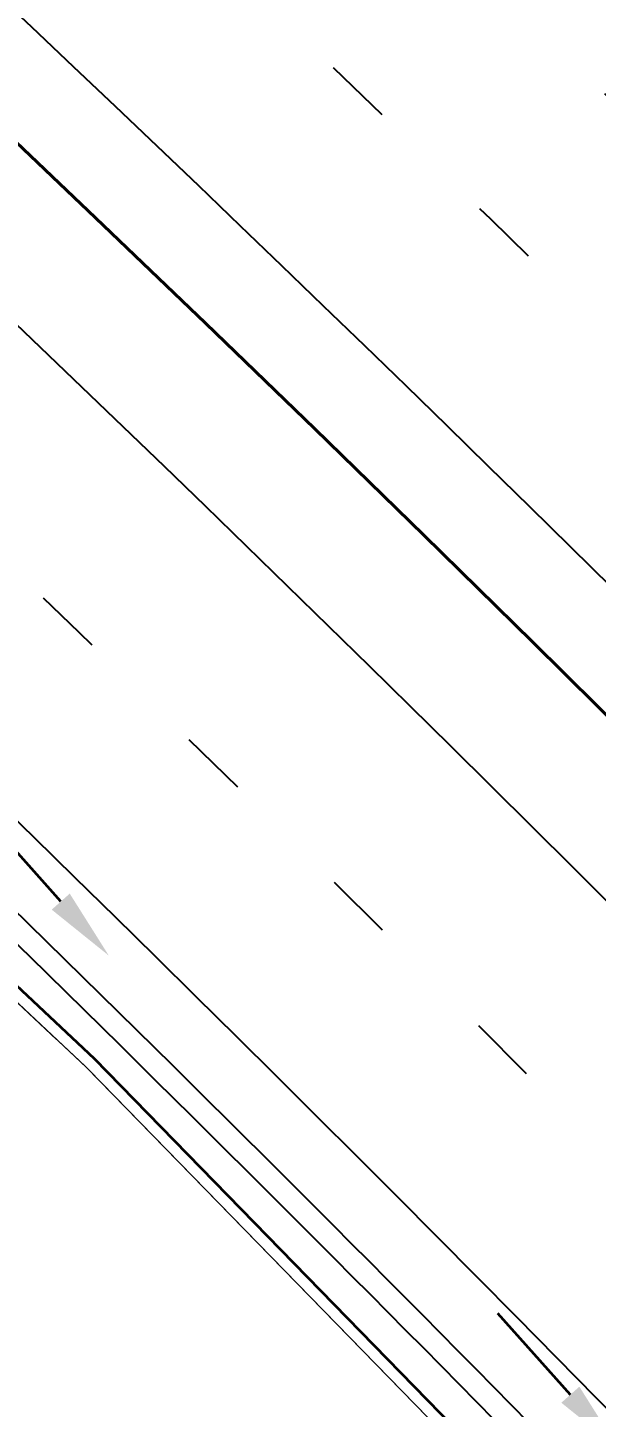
# Model space of a CAD drawing. Header units: millimetres. Extents: x 0 to 285450075, y -3000605 to 8125189010.
# Drawn here: x 6236231.88 to 6236244.46, y 5216917.48 to 5216948 of the extents above; entities that cross this region are included whole.
import ezdxf
from ezdxf import colors
from ezdxf.entities.mleader import LeaderData, LeaderLine
from ezdxf.math import Vec2, Vec3

# ---------------------------------------------------------------- set-up
doc = ezdxf.new("R2010")
doc.units = ezdxf.units.MM
doc.set_wipeout_variables(frame=1)
for name, pattern in [('15-15', [6, 1.5, -3, 1.5]), ('CENTER', [50.8, 31.75, -6.35, 6.35, -6.35]), ('осевая', [2, 1.25, -0.25, 0.25, -0.25])]:
    doc.linetypes.add(name, pattern=pattern)
for name, color, linetype, lineweight in [('1-Бетон', 106, 'Continuous', 35), ('1-Оси', 1, 'CENTER', 20), ('ИС_Выноски', 3, 'Continuous', 18), ('ИС_Мвн', 3, 'Continuous', 18), ('ИС_Ось', 3, 'осевая', 18), ('ИС_Размер', 3, 'Continuous', 18)]:
    doc.layers.add(name, color=color, linetype=linetype, lineweight=lineweight)
doc.layers.add('_Defpoints', color=8, linetype='Continuous', plot=False)
doc.layers.add('Оси_Невидимые', color=5, linetype='Continuous', plot=False)
for name, color, linetype in [('Основное направление 30.05.Верх покрытия', 7, 'Continuous'), ('Основное направление 30.05.Ось трассы', 7, 'Continuous'), ('Петля 1 ось справа.Верх покрытия', 7, 'Continuous')]:
    doc.layers.add(name, color=color, linetype=linetype)
doc.styles.add('ISOCPEUR', font='isocpeur.ttf', dxfattribs={"width": 0.8, "oblique": 15, "height": 2.5})

# ---------------------------------------------------------------- blocks, each defined once
blk = doc.blocks.new('б33 план')
at = {"layer": '1-Бетон'}
blk.add_lwpolyline([(1400, 700), (31600, 700), (31600, -700), (1400, -700)], close=True, dxfattribs=at)
for points in [[(1400, 310), (0, 310), (0, -310), (1400, -310)], [(31600, 310), (33000, 310), (33000, -310), (31600, -310)]]:
    blk.add_lwpolyline(points, dxfattribs=at)
at = {"layer": 'ИС_Ось', "color": 3, "ltscale": 20}
for points in [[(400, 310), (400, -310)], [(32600, 310), (32600, -310)], [(0, 0), (33000, 0)]]:
    blk.add_lwpolyline(points, dxfattribs=at)
blk = doc.blocks.new('*U1443')
at = {"rotation": 182.4098864728825}
blk.add_blockref('б33 план', (16485, 694), dxfattribs=at)
blk = doc.blocks.new('*U1444')
at = {"layer": '_Defpoints', "color": 0, "linetype": 'ByBlock', "lineweight": -2, "transparency": 16777216}
for p in [(0, 0), (0, -2252), (0, -4504), (0, -6756), (0, -9008), (0, -11260), (0, -13512)]:
    blk.add_blockref('*U1443', p, dxfattribs=at)
blk = doc.blocks.new('Б24 план')
at = {"layer": '1-Бетон'}
blk.add_lwpolyline([(1400, -700), (22600, -700), (22600, 700), (1400, 700)], close=True, dxfattribs=at)
for points in [[(1400, -310), (0, -310), (0, 310), (1400, 310)], [(22600, -310), (24000, -310), (24000, 310), (22600, 310)]]:
    blk.add_lwpolyline(points, dxfattribs=at)
at = {"layer": 'ИС_Ось', "color": 3, "ltscale": 20}
for points in [[(300, -310), (300, 310)], [(23700, -310), (23700, 310)], [(0, 0), (24000, 0)]]:
    blk.add_lwpolyline(points, dxfattribs=at)
blk = doc.blocks.new('*U1445')
at = {"rotation": 4.910079921255813}
blk.add_blockref('Б24 план', (-11956, -1027), dxfattribs=at)
blk = doc.blocks.new('*U1446')
at = {"layer": '_Defpoints', "color": 0, "linetype": 'ByBlock', "lineweight": -2, "transparency": 16777216}
for p in [(0, 0), (0, -2258), (0, -4516), (0, -6774), (0, -9032), (0, -11290), (0, -13548), (0, -15806), (0, -18064), (0, -20322), (0, -22580), (0, -24838), (0, -27096), (0, -29354)]:
    blk.add_blockref('*U1445', p, dxfattribs=at)
blk = doc.blocks.new('*U1401')
at = {"layer": 'ИС_Ось', "ltscale": 500}
blk.add_lwpolyline([(0, 500), (0, -1000)], dxfattribs=at)
blk = doc.blocks.new('*U1402')
at = {"color": 0, "linetype": 'ByBlock', "lineweight": -2, "transparency": 16777216}
for p in [(0, 0), (4200, 0), (8400, 0)]:
    blk.add_blockref('*U1401', p, dxfattribs=at)
blk = doc.blocks.new('*U1407')
at = {"layer": '1-Бетон'}
blk.add_circle((0, 0), 750, dxfattribs=at)
blk = doc.blocks.new('*U1408')
at = {"layer": '1-Бетон', "color": 0, "linetype": 'ByBlock', "lineweight": -2, "transparency": 16777216}
for p in [(0, 0), (4200, 0), (8400, 0)]:
    blk.add_blockref('*U1407', p, dxfattribs=at)
blk = doc.blocks.new('*U1405')
at = {"layer": 'ИС_Ось', "ltscale": 500}
blk.add_line((0, -725), (0, 725), dxfattribs=at)
blk = doc.blocks.new('*U1406')
at = {"layer": '1-Бетон', "color": 0, "linetype": 'ByBlock', "lineweight": -2, "transparency": 16777216}
for p in [(0, 0), (2250, 0), (4500, 0), (6750, 0), (9000, 0), (11250, 0), (13500, 0)]:
    blk.add_blockref('*U1405', p, dxfattribs=at)
blk = doc.blocks.new('iyugtyuf')
at = {"layer": 'ИС_Мвн', "color": 146, "linetype": 'ByBlock', "lineweight": -2, "true_color": 0x105689}
blk.add_lwpolyline([(-1600, 0), (-4008, 0)], dxfattribs=at)
at = {"layer": 'ИС_Мвн', "color": 146, "true_color": 0x105689}
blk.add_solid([(-1600, 267), (0, 0), (-1600, -267)], dxfattribs=at)
blk = doc.blocks.new('мост план кальмиус')
at = {"color": 8}
blk.add_wipeout([(-84927, 18748), (-83562, 45128), (-71216, 44489), (-66238, 42098), (-62410, 39358), (-58831, 35769), (-56452, 32504), (-54289, 28370), (-53279, 25638), (-52589, 23031), (-52149, 20452), (-51945, 17984), (-51953, 15404), (-51847, 1713), (16523, 174), (16499, 13750), (48681, 15115), (51950, 15396), (51993, 16603), (52429, 19670), (52763, 20976), (53228, 22376), (53763, 23670), (54928, 25867), (55955, 27386), (57261, 28968), (58369, 30088), (59857, 31352), (61766, 32654), (64399, 33987), (66743, 34802), (68607, 35230), (73006, 35615), (75369, 35737), (80966, 36027), (84021, 36185), (84924, 18748), (81975, 18490), (81924, 17723), (81924, -13317), (85003, -13811), (86426, -28044), (82156, -29131), (72090, -31693), (70682, -31945), (68645, -32063), (67160, -31993), (65457, -31748), (63155, -31122), (61641, -30507), (59831, -29528), (59206, -29119), (57612, -27877), (55950, -26189), (54592, -24362), (53635, -22662), (53329, -22000), (52862, -20805), (52220, -18396), (52133, -16966), (51955, -16166), (50601, -16282), (16894, -17701), (16523, 174), (-51847, 1713), (-51957, -16166), (-51975, -17754), (-52064, -18998), (-52207, -20149), (-52411, -21316), (-52628, -22291), (-52913, -23344), (-53313, -24568), (-53979, -26232), (-54781, -27859), (-55627, -29295), (-56959, -31171), (-57508, -31843), (-57930, -32327), (-58939, -33384), (-60064, -34421), (-61062, -35236), (-61822, -35797), (-62602, -36327), (-63223, -36717), (-63657, -36974), (-64059, -37201), (-65393, -37881), (-66993, -38563), (-68626, -39119), (-70984, -39743), (-72767, -39965), (-74388, -40088), (-88874, -37694), (-84927, -13818), (-82187, -14057), (-81927, -13317), (-81927, 17723), (-81861, 18480)], dxfattribs=at).dxf.layer = '1-Бетон'
at = {"layer": '1-Бетон'}
for points in [[(10610, 13749), (16230, 13749), (48681, 15115), (73545, 17251)], [(51051, -36), (55770, 369)]]:
    blk.add_lwpolyline(points, dxfattribs=at)
at = {"layer": '1-Бетон', "color": 4}
for points in [[(49570, 15191), (73545, 17251), (73545, -14311), (50601, -16282), (49570, -16326), (49570, 15191)], [(10610, 12749), (16251, 12749), (48745, 14117), (73545, 16247)], [(10610, 12249), (16261, 12249), (48777, 13618), (73545, 15745)], [(16549, 13763), (49520, 15138), (49520, -16328), (16894, -17701), (16549, -17700), (16549, 13763)], [(49856, 11800), (73832, 13860)], [(49678, 11791), (16562, 10398)], [(73499, 3384), (49571, 1537)], [(16549, 171), (49521, 1534)]]:
    blk.add_lwpolyline(points, dxfattribs=at)
at = {"layer": '1-Бетон', "color": 3}
for points in [[(48544, 14787), (48544, -213), (50544, -213), (50544, 14787)], [(48544, -15963), (48544, -963), (50544, -962), (50544, -15962)]]:
    blk.add_lwpolyline(points, close=True, dxfattribs=at)
at = {"layer": '1-Бетон', "color": 5}
for points in [[(50269, 13588), (48819, 13588), (48819, 14488), (50269, 14488), (50269, 13588)], [(49274, 14239), (49291, 13840), (48991, 13827), (48975, 14227), (49274, 14239)], [(50027, 14327), (50062, 13929), (49763, 13903), (49728, 14302), (50027, 14327)], [(50269, 11330), (48819, 11330), (48819, 12230), (50269, 12230), (50269, 11330)], [(49274, 11981), (49291, 11582), (48991, 11569), (48975, 11969), (49274, 11981)], [(50027, 12069), (50062, 11671), (49763, 11645), (49728, 12044), (50027, 12069)], [(50269, 9072), (48819, 9072), (48819, 9972), (50269, 9972), (50269, 9072)], [(50027, 9811), (50062, 9413), (49763, 9387), (49728, 9786), (50027, 9811)], [(49274, 9723), (49291, 9324), (48991, 9311), (48975, 9711), (49274, 9723)], [(50269, 6814), (48819, 6814), (48819, 7714), (50269, 7714), (50269, 6814)], [(49274, 7465), (49291, 7066), (48991, 7053), (48975, 7453), (49274, 7465)], [(50027, 7553), (50062, 7155), (49763, 7129), (49728, 7528), (50027, 7553)], [(50269, 4556), (48819, 4556), (48819, 5456), (50269, 5456), (50269, 4556)], [(49274, 5207), (49291, 4808), (48991, 4795), (48975, 5195), (49274, 5207)], [(50027, 5295), (50062, 4897), (49763, 4871), (49728, 5270), (50027, 5295)], [(50269, 2298), (48819, 2298), (48819, 3198), (50269, 3198), (50269, 2298)], [(49274, 2949), (49291, 2550), (48991, 2537), (48975, 2937), (49274, 2949)], [(50027, 3037), (50062, 2639), (49763, 2613), (49728, 3012), (50027, 3037)], [(50269, 40), (48819, 40), (48819, 940), (50269, 940), (50269, 40)], [(49274, 691), (49291, 292), (48991, 279), (48975, 679), (49274, 691)], [(50027, 779), (50062, 381), (49763, 355), (49728, 754), (50027, 779)], [(50269, -1214), (48819, -1214), (48819, -2114), (50269, -2114), (50269, -1214)]]:
    blk.add_lwpolyline(points, dxfattribs=at)
at = {"layer": '1-Бетон', "elevation": -5778}
blk.add_lwpolyline([(48345, 11887), (48345, 2687, 0.995848), (50745, 2687), (50745, 11887, 0.995848)], format="xyb", close=True, dxfattribs=at)
at = {"layer": '1-Оси', "color": 1, "ltscale": 20}
blk.add_lwpolyline([(73545, 1470), (49673, -581), (16549, -1976), (10610, -1976)], dxfattribs=at)
at = {"layer": '_Defpoints'}
blk.add_lwpolyline([(48104, 14690), (17931, 13420)], dxfattribs=at)
at = {"layer": '_Defpoints', "color": 2}
for points in [[(49418, 14395), (49447, 13696), (48848, 13671), (48818, 14370)], [(50164, 14490), (50224, 13792), (49626, 13741), (49566, 14438)]]:
    blk.add_lwpolyline(points, close=True, dxfattribs=at)
at = {"xscale": -1.000000000000011, "rotation": 90}
blk.add_blockref('*U1402', (49295, 11487), dxfattribs=at)
at = {"layer": '1-Бетон', "xscale": -1.000000000000011, "rotation": 90}
for name, p in [('*U1406', (49545, 14038)), ('*U1408', (49545, 11487))]:
    blk.add_blockref(name, p, dxfattribs=at)
at = {"layer": '_Defpoints'}
for name, p in [('*U1446', (61552, 15117)), ('*U1444', (33047, 13356))]:
    blk.add_blockref(name, p, dxfattribs=at)
blk.add_wipeout([(11938, 13749), (13722, 13749), (15433, 13750), (16249, 13750), (48681, 15115), (73545, 17251), (73545, -14311), (50601, -16282), (16894, -17701), (13985, -17701), (12431, -17701), (10511, -17701), (10610, 13750)]).dxf.layer = '1-Бетон'
at = {"layer": '1-Бетон'}
blk.add_lwpolyline([(10610, 13499), (16235, 13499), (48697, 14865), (73545, 17000)], dxfattribs=at)
at = {"layer": '1-Оси'}
blk.add_arc((0, 800000), 800000, 264.122089, 275.877664, dxfattribs=at)
at = {"layer": 'Оси_Невидимые'}
for radius, start, end in [(787250, 270.772262, 275.973201), (787750, 270.771734, 275.969385), (816200, 270.744845, 275.760605), (816700, 270.744393, 275.757091)]:
    blk.add_arc((0, 800000), radius, start, end, dxfattribs=at)
at = {"rotation": 179.8184445429172}
for p in [(50185, 13109), (34538, 11994)]:
    blk.add_blockref('iyugtyuf', p, dxfattribs=at)
blk = doc.blocks.new('_DotBlank')
at = {"color": 0, "linetype": 'ByBlock', "lineweight": -2}
blk.add_line((-0.5, 0), (-1, 0), dxfattribs=at)
blk.add_circle((0, 0), 0.5, dxfattribs=at)

msp = doc.modelspace()

# ---------------------------------------------------------------- linework, layer by layer
at = {"layer": 'ИС_Размер', "linetype": 'Continuous'}
msp.add_circle((6226064.7742, 5217311.3687), 148840.0322, dxfattribs=at)
at = {"layer": 'Основное направление 30.05.Верх покрытия', "color": 6, "flags": 128}
for points in [[(6236270.6489, 5216907.4119, 0.1019416), (6236008.1909, 5217096.1974), (6236008.1886, 5217096.1985, 0.0036618), (6235996.7444, 5217101.2664, 0.0031735), (6235985.2334, 5217106.1769, 0.0026853), (6235973.6673, 5217110.9514, 0.002197), (6235962.0568, 5217115.6121, 0.0017087), (6235950.4124, 5217120.1811, 0.0012204), (6235938.7435, 5217124.6811, 0.0007322), (6235927.0595, 5217129.1345, 0.0002439), (6235915.3694, 5217133.5641), (6235915.367, 5217133.565), (6235625.2946, 5217242.0473)], [(6236268.4085, 5216905.4162, 0.1019261), (6236006.9666, 5217093.4586), (6236006.9642, 5217093.4597, 0.0036623), (6235995.5603, 5217098.51, 0.003174), (6235984.0844, 5217103.4056, 0.0026857), (6235972.5481, 5217108.168, 0.0021975), (6235960.9622, 5217112.8189, 0.0017092), (6235949.3369, 5217117.3806, 0.0012209), (6235937.6817, 5217121.8753, 0.0007326), (6235926.0059, 5217126.3256, 0.0002444), (6235914.3186, 5217130.7542), (6235914.3161, 5217130.7551), (6235624.2422, 5217239.238)], [(6236261.202, 5216898.9963, 0.1018755), (6236003.0284, 5217084.6488), (6236003.026, 5217084.6498, 0.0036658), (6235991.7713, 5217089.6894, 0.0031775), (6235980.4268, 5217094.5838, 0.0026892), (6235969.0041, 5217099.3538, 0.0022008), (6235957.5141, 5217104.0204, 0.0017125), (6235945.9669, 5217108.6054, 0.0012242), (6235934.3723, 5217113.1305, 0.0007358), (6235922.7397, 5217117.618, 0.0002475), (6235911.0784, 5217122.0902), (6235911.0759, 5217122.0912), (6235620.998, 5217230.5756), (6235621.6071, 5217232.2043)], [(6236280.6558, 5216916.3265, 0.0215563), (6236230.9443, 5216965.8897)]]:
    msp.add_lwpolyline(points, format="xyb", dxfattribs=at)
at = {"layer": 'Основное направление 30.05.Верх покрытия', "color": 5, "flags": 128}
msp.add_lwpolyline([(6236280.0957, 5216915.8275, 0.0215526), (6236230.4381, 5216965.3363), (6236230.4381, 5216965.3365)], format="xyb", dxfattribs=at)
at = {"layer": 'Петля 1 ось справа.Верх покрытия', "color": 5, "linetype": '15-15', "flags": 128}
msp.add_lwpolyline([(6236274.3455, 5216910.705, 0.1019669), (6236010.2111, 5217100.7164), (6236010.2087, 5217100.7175, 0.0036615), (6235998.6882, 5217105.7916, 0.0031732), (6235987.11, 5217110.7032, 0.002685), (6235975.4859, 5217115.4745, 0.0021967), (6235963.8265, 5217120.1277, 0.0017084), (6235952.1422, 5217124.6854, 0.0012202), (6235940.4424, 5217129.1703, 0.0007319), (6235928.7365, 5217133.6053, 0.0002437), (6235917.0333, 5217138.0132), (6235917.0308, 5217138.0141), (6235626.9611, 5217246.4954)], format="xyb", dxfattribs=at)

# ---------------------------------------------------------------- next in the draw order: block references
at = {"layer": '1-Бетон', "xscale": 0.001, "yscale": 0.001, "zscale": 0.001, "rotation": 131.8774809029428}
msp.add_blockref('мост план кальмиус', (6236276.9349, 5216898.8604), dxfattribs=at)

# ---------------------------------------------------------------- next in the draw order: leaders
at = {"layer": 'ИС_Выноски', "color": 3}
ml = msp.add_multileader_mtext('Standard', dxfattribs=at)
ml.set_content('ПК70+50\\P24+3х33+24', color=3, style='ISOCPEUR')
ml.set_leader_properties(color=256, linetype='ByLayer', lineweight=-1)
ml.set_arrow_properties(name='DOTBLANK')
ml.build(insert=Vec2(0, 0))
ml.multileader.update_dxf_attribs({"text_left_attachment_type": 6, "text_right_attachment_type": 6, "dogleg_length": 0.36, "arrow_head_size": 1500, "scale": 25})
ctx = ml.context
ctx.base_point, ctx.scale, ctx.char_height, ctx.arrow_head_size, ctx.landing_gap_size, ctx.plane_origin, ctx.plane_x_axis, ctx.plane_y_axis = Vec3(6236691.2056, 5217349.7238), 25, 125, 1500, 2.25, Vec3(6242724.0352, 5214845.6196), Vec3(1, 0.0000115), Vec3(-0.0000115, 1)
ctx.left_attachment, ctx.right_attachment, ctx.text_align_type = 6, 6, 1
notes = []
notes.append((ctx, [(0, (1, 1, 0), (6236671.0754, 5217349.7235), (1, 0.0000115), 20.1302, [(1, [(6236451.887, 5217068.3139)], 0, [])])]))
ctx.mtext.insert, ctx.mtext.text_direction, ctx.mtext.rotation, ctx.mtext.width, ctx.mtext.alignment, ctx.mtext.flow_direction = Vec3(6237088.6703, 5217499.7283), Vec3(1, 0.0000115), 0.0000115, 857.209003, 2, 5
ctx.mtext.has_bg_fill, ctx.mtext.bg_color, ctx.mtext.bg_scale_factor, ctx.mtext.bg_transparency, ctx.mtext.use_window_bg_color = 1, -1027028792, 1.5, 0, 1
for ctx, leaders in notes:
    for number, flags, end, landing, length, lines in leaders:
        leader = LeaderData()
        leader.index, (leader.has_last_leader_line, leader.has_dogleg_vector, leader.attachment_direction) = number, flags
        leader.last_leader_point, leader.dogleg_vector, leader.dogleg_length = Vec3(end), Vec3(landing), length
        for number, points, colour, breaks in lines:
            line = LeaderLine()
            line.index, line.vertices, line.color, line.breaks = number, Vec3.list(points), colors.encode_raw_color(colour), breaks
            leader.lines.append(line)
        ctx.leaders.append(leader)

# ---------------------------------------------------------------- next in the draw order: linework, layer by layer
at = {"layer": 'Основное направление 30.05.Верх покрытия', "color": 5, "flags": 128}
for points in [[(6236271.3957, 5216908.0772, 0.1019468), (6236008.599, 5217097.1103, 0.0000011), (6236008.5967, 5217097.1114, 0.0036617), (6235997.1391, 5217102.1852, 0.0031734), (6235985.6164, 5217107.1006, 0.0026851), (6235974.0403, 5217111.8792, 0.0021968), (6235962.4217, 5217116.5431, 0.0017086), (6235950.7709, 5217121.1147, 0.0012203), (6235939.0975, 5217125.6163, 0.000732), (6235927.4107, 5217130.0708, 0.0002437), (6235915.7197, 5217134.5008), (6235915.7173, 5217134.5017), (6235625.6455, 5217242.9838)], [(6235623.8913, 5217238.3015), (6235913.9658, 5217129.8185), (6235913.9683, 5217129.8175, -0.0002445), (6235925.6547, 5217125.3893, -0.0007328), (6235937.3277, 5217120.94, -0.0012211), (6235948.9783, 5217116.447, -0.0017093), (6235960.5973, 5217111.8879, -0.0021976), (6235972.1751, 5217107.2402, -0.0026859), (6235983.7014, 5217102.4819, -0.0031742), (6235995.1656, 5217097.5912, -0.0036624), (6236006.5561, 5217092.5467), (6236006.5585, 5217092.5457, -0.1019209), (6236267.6617, 5216904.7509, -0.1019209)], [(6236261.7621, 5216899.4953, 0.1018794), (6236003.3345, 5217085.3335), (6236003.3321, 5217085.3345, 0.0036656), (6235992.0673, 5217090.3785, 0.0031773), (6235980.7141, 5217095.2766, 0.0026889), (6235969.2839, 5217100.0496, 0.0022006), (6235957.7878, 5217104.7187, 0.0017123), (6235946.2358, 5217109.3055, 0.0012239), (6235934.6377, 5217113.832, 0.0007356), (6235923.0031, 5217118.3202, 0.0002473), (6235911.3411, 5217122.7927), (6235911.3387, 5217122.7937), (6235621.2607, 5217231.278), (6235621.6071, 5217232.2043)], [(6236279.8639, 5216915.784, 0.0219496), (6236229.2574, 5216966.1434, 0.0219496)]]:
    msp.add_lwpolyline(points, format="xyb", dxfattribs=at)
at = {"layer": 'Основное направление 30.05.Ось трассы', "color": 1, "lineweight": 40, "true_color": 0xff0000, "flags": 128}
msp.add_lwpolyline([(6236484.5306, 5215168.6635), (6236481.8903, 5216316.6935, 0.0002441), (6236481.8575, 5216329.1934, 0.0007324), (6236481.8003, 5216341.6933, 0.0012207), (6236481.6942, 5216354.1928, 0.001709), (6236481.5149, 5216366.6915, 0.0021973), (6236481.238, 5216379.1884, 0.0026856), (6236480.839, 5216391.682, 0.0031738), (6236480.2937, 5216404.17, 0.0036621), (6236479.5777, 5216416.6494, 0.2782706), (6236007.742, 5217095.1932, 0.0036621), (6235996.2926, 5217100.2089, 0.0031738), (6235984.7756, 5217105.0676, 0.0026856), (6235973.2025, 5217109.791, 0.0021973), (6235961.5837, 5217114.4012, 0.001709), (6235949.9293, 5217118.9205, 0.0012207), (6235938.2486, 5217123.3715, 0.0007324), (6235926.5506, 5217127.7767, 0.0002441), (6235914.844, 5217132.1592), (6235320.4061, 5217354.4691, -0.0193391), (6234250.5061, 5217802.4742), (6233192.5927, 5218294.3631, 0.0310959)], format="xyb", dxfattribs=at)
at = {"layer": 'Петля 1 ось справа.Верх покрытия', "color": 5, "linetype": '15-15', "flags": 128}
for points in [[(6236274.3455, 5216910.705, 0.1019669), (6236010.2111, 5217100.7164), (6236010.2087, 5217100.7175, 0.0036615), (6235998.6882, 5217105.7916, 0.0031732), (6235987.11, 5217110.7032, 0.002685), (6235975.4859, 5217115.4745, 0.0021967), (6235963.8265, 5217120.1277, 0.0017084), (6235952.1422, 5217124.6854, 0.0012202), (6235940.4424, 5217129.1703, 0.0007319), (6235928.7365, 5217133.6053, 0.0002437), (6235917.0333, 5217138.0132), (6235917.0308, 5217138.0141), (6235626.9611, 5217246.4954)], [(6236264.7119, 5216902.1231, 0.1019003), (6236004.9465, 5217088.9396), (6236004.9441, 5217088.9406, 0.0036637), (6235993.6165, 5217093.9848, 0.0031754), (6235982.2077, 5217098.8792, 0.0026871), (6235970.7295, 5217103.6449, 0.0021988), (6235959.1925, 5217108.3033, 0.0017105), (6235947.6071, 5217112.8763, 0.0012222), (6235935.9827, 5217117.386, 0.0007339), (6235924.3289, 5217121.8547, 0.0002456), (6235912.6547, 5217126.3051), (6235912.6522, 5217126.3061), (6235622.5757, 5217234.7899)], [(6236277.1047, 5216913.2445, 0.0220668), (6236226.451, 5216963.6273, 0.0220668)]]:
    msp.add_lwpolyline(points, format="xyb", dxfattribs=at)

doc.saveas('drawing.dxf')
